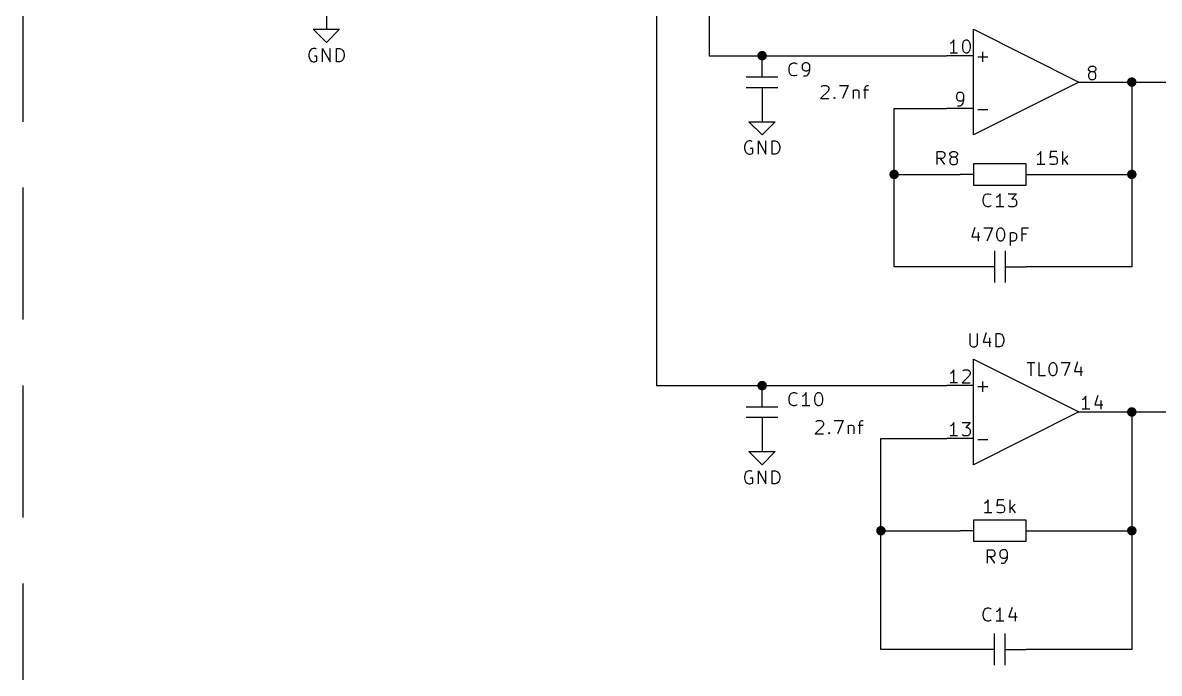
# Model space of a CAD drawing. Extents: x 0.4 to 16.1, y -11.3 to -0.4.
# Drawn here: x 7.7 to 12.004, y -7.44 to -4.975 of the extents above; entities that cross this region are included whole.
import ezdxf

# ---------------------------------------------------------------- set-up
doc = ezdxf.new("R2010")
doc.units = 0
doc.header["$MEASUREMENT"] = 0
doc.linetypes.add('DASHED', pattern=[0.75, 0.5, -0.25])
for name, color, linetype in [('BLUE3', 171, 'CONTINUOUS'), ('CYAN2', 4, 'CONTINUOUS'), ('GREEN3', 91, 'CONTINUOUS'), ('LYELLOW', 51, 'CONTINUOUS'), ('RED2', 1, 'CONTINUOUS'), ('RED3', 11, 'CONTINUOUS')]:
    doc.layers.add(name, color=color, linetype=linetype)

msp = doc.modelspace()

# ---------------------------------------------------------------- linework, layer by layer
at = {"layer": 'BLUE3', "linetype": 'DASHED'}
msp.add_line((7.7, -1.85), (7.7, -8.35), dxfattribs=at)
at = {"layer": 'CYAN2', "linetype": 'CONTINUOUS'}
for p, q in [((8.7929, -5.0752), (8.7881, -5.0799)), ((8.8, -5.0728), (8.7929, -5.0752)), ((8.8071, -5.0728), (8.8, -5.0728)), ((8.8119, -5.0752), (8.8071, -5.0728)), ((8.8357, -5.1228), (8.8357, -5.0728)), ((8.8357, -5.0728), (8.8643, -5.1228)), ((8.8643, -5.1228), (8.8643, -5.0728)), ((8.8881, -5.1228), (8.8881, -5.0728)), ((8.8881, -5.0728), (8.9, -5.0728)), ((8.9, -5.0728), (8.9071, -5.0752)), ((8.9071, -5.0752), (8.9119, -5.0799)), ((8.7857, -5.0847), (8.7833, -5.0942)), ((8.7833, -5.0942), (8.7833, -5.1014)), ((8.7833, -5.1014), (8.7857, -5.1109)), ((8.7881, -5.0799), (8.7857, -5.0847)), ((8.7857, -5.1109), (8.7881, -5.1157)), ((8.7881, -5.1157), (8.7929, -5.1204)), ((8.7929, -5.1204), (8.8, -5.1228)), ((8.8143, -5.1014), (8.8048, -5.1014)), ((8.8048, -5.1228), (8.8119, -5.1204)), ((8.8119, -5.1204), (8.8143, -5.118)), ((8.8143, -5.118), (8.8143, -5.1014)), ((8.9071, -5.1204), (8.9, -5.1228)), ((8.9119, -5.1157), (8.9071, -5.1204)), ((8.9119, -5.0799), (8.9143, -5.0847)), ((8.9143, -5.1109), (8.9119, -5.1157)), ((8.9143, -5.0847), (8.9167, -5.0942)), ((8.9167, -5.1014), (8.9143, -5.1109)), ((8.9167, -5.0942), (8.9167, -5.1014)), ((11.3169, -5.1041), (11.355, -5.1041)), ((11.3359, -5.1231), (11.3359, -5.085)), ((8.8, -5.1228), (8.8048, -5.1228)), ((8.9, -5.1228), (8.8881, -5.1228)), ((10.6019, -5.1482), (10.6043, -5.1387)), ((10.6019, -5.1482), (10.6043, -5.1387)), ((10.6019, -5.1554), (10.6019, -5.1482)), ((10.6019, -5.1554), (10.6019, -5.1482)), ((10.6043, -5.1649), (10.6019, -5.1554)), ((10.6043, -5.1649), (10.6019, -5.1554)), ((10.6043, -5.1387), (10.6067, -5.1339)), ((10.6043, -5.1387), (10.6067, -5.1339)), ((10.6067, -5.1339), (10.6114, -5.1292)), ((10.6067, -5.1339), (10.6114, -5.1292)), ((10.6114, -5.1292), (10.6186, -5.1268)), ((10.6114, -5.1292), (10.6186, -5.1268)), ((10.6186, -5.1268), (10.6233, -5.1268)), ((10.6186, -5.1268), (10.6233, -5.1268)), ((10.6233, -5.1268), (10.6305, -5.1292)), ((10.6233, -5.1268), (10.6305, -5.1292)), ((10.6305, -5.1292), (10.6329, -5.1316)), ((10.6305, -5.1292), (10.6329, -5.1316)), ((10.6543, -5.1316), (10.6519, -5.1363)), ((10.6543, -5.1316), (10.6519, -5.1363)), ((10.6519, -5.1363), (10.6519, -5.1482)), ((10.6519, -5.1363), (10.6519, -5.1482)), ((10.6519, -5.1482), (10.6543, -5.153)), ((10.6519, -5.1482), (10.6543, -5.153)), ((10.6567, -5.1292), (10.6543, -5.1316)), ((10.6567, -5.1292), (10.6543, -5.1316)), ((10.6543, -5.153), (10.6567, -5.1554)), ((10.6543, -5.153), (10.6567, -5.1554)), ((10.6614, -5.1268), (10.6567, -5.1292)), ((10.6614, -5.1268), (10.6567, -5.1292)), ((10.6567, -5.1554), (10.6614, -5.1578)), ((10.6567, -5.1554), (10.6614, -5.1578)), ((10.6709, -5.1268), (10.6614, -5.1268)), ((10.6709, -5.1268), (10.6614, -5.1268)), ((10.6614, -5.1578), (10.6709, -5.1578)), ((10.6614, -5.1578), (10.6709, -5.1578)), ((10.6757, -5.1292), (10.6709, -5.1268)), ((10.6757, -5.1292), (10.6709, -5.1268)), ((10.6709, -5.1578), (10.6757, -5.1554)), ((10.6709, -5.1578), (10.6757, -5.1554)), ((10.6781, -5.1316), (10.6757, -5.1292)), ((10.6781, -5.1316), (10.6757, -5.1292)), ((10.6757, -5.1554), (10.6781, -5.153)), ((10.6757, -5.1554), (10.6781, -5.153)), ((10.6805, -5.1363), (10.6781, -5.1316)), ((10.6805, -5.1363), (10.6781, -5.1316)), ((10.6781, -5.153), (10.6805, -5.1482)), ((10.6781, -5.153), (10.6805, -5.1482)), ((10.6781, -5.1649), (10.6805, -5.1554)), ((10.6781, -5.1649), (10.6805, -5.1554)), ((10.6805, -5.1554), (10.6805, -5.1363)), ((10.6805, -5.1554), (10.6805, -5.1363)), ((10.6067, -5.1697), (10.6043, -5.1649)), ((10.6067, -5.1697), (10.6043, -5.1649)), ((10.6114, -5.1744), (10.6067, -5.1697)), ((10.6114, -5.1744), (10.6067, -5.1697)), ((10.6186, -5.1768), (10.6114, -5.1744)), ((10.6186, -5.1768), (10.6114, -5.1744)), ((10.6233, -5.1768), (10.6186, -5.1768)), ((10.6233, -5.1768), (10.6186, -5.1768)), ((10.6305, -5.1744), (10.6233, -5.1768)), ((10.6305, -5.1744), (10.6233, -5.1768)), ((10.6329, -5.172), (10.6305, -5.1744)), ((10.6329, -5.172), (10.6305, -5.1744)), ((10.6567, -5.1768), (10.6662, -5.1768)), ((10.6567, -5.1768), (10.6662, -5.1768)), ((10.6662, -5.1768), (10.6709, -5.1744)), ((10.6662, -5.1768), (10.6709, -5.1744)), ((10.6709, -5.1744), (10.6733, -5.172)), ((10.6709, -5.1744), (10.6733, -5.172)), ((10.6733, -5.172), (10.6781, -5.1649)), ((10.6733, -5.172), (10.6781, -5.1649)), ((10.7501, -5.2342), (10.7215, -5.2628)), ((10.7501, -5.2342), (10.7215, -5.2628)), ((10.7239, -5.2176), (10.7263, -5.2152)), ((10.7239, -5.2176), (10.7263, -5.2152)), ((10.7263, -5.2152), (10.731, -5.2128)), ((10.7263, -5.2152), (10.731, -5.2128)), ((10.731, -5.2128), (10.7429, -5.2128)), ((10.731, -5.2128), (10.7429, -5.2128)), ((10.7429, -5.2128), (10.7477, -5.2152)), ((10.7429, -5.2128), (10.7477, -5.2152)), ((10.7477, -5.2152), (10.7501, -5.2176)), ((10.7477, -5.2152), (10.7501, -5.2176)), ((10.7501, -5.2176), (10.7525, -5.2223)), ((10.7501, -5.2176), (10.7525, -5.2223)), ((10.7525, -5.2271), (10.7501, -5.2342)), ((10.7525, -5.2271), (10.7501, -5.2342)), ((10.7525, -5.2223), (10.7525, -5.2271)), ((10.7525, -5.2223), (10.7525, -5.2271)), ((10.7929, -5.2128), (10.8263, -5.2128)), ((10.7929, -5.2128), (10.8263, -5.2128)), ((10.8263, -5.2128), (10.8049, -5.2628)), ((10.8263, -5.2128), (10.8049, -5.2628)), ((10.8453, -5.2295), (10.8453, -5.2628)), ((10.8453, -5.2295), (10.8453, -5.2628)), ((10.8453, -5.2342), (10.8477, -5.2319)), ((10.8453, -5.2342), (10.8477, -5.2319)), ((10.8477, -5.2319), (10.8525, -5.2295)), ((10.8477, -5.2319), (10.8525, -5.2295)), ((10.8525, -5.2295), (10.8596, -5.2295)), ((10.8525, -5.2295), (10.8596, -5.2295)), ((10.8596, -5.2295), (10.8644, -5.2319)), ((10.8596, -5.2295), (10.8644, -5.2319)), ((10.8644, -5.2319), (10.8668, -5.2366)), ((10.8644, -5.2319), (10.8668, -5.2366)), ((10.8668, -5.2366), (10.8668, -5.2628)), ((10.8668, -5.2366), (10.8668, -5.2628)), ((10.8834, -5.2295), (10.9025, -5.2295)), ((10.8834, -5.2295), (10.9025, -5.2295)), ((10.8906, -5.2199), (10.8929, -5.2152)), ((10.8906, -5.2199), (10.8929, -5.2152)), ((10.8906, -5.2628), (10.8906, -5.2199)), ((10.8906, -5.2628), (10.8906, -5.2199)), ((10.8929, -5.2152), (10.8977, -5.2128)), ((10.8929, -5.2152), (10.8977, -5.2128)), ((10.8977, -5.2128), (10.9025, -5.2128)), ((10.8977, -5.2128), (10.9025, -5.2128)), ((10.7215, -5.2628), (10.7525, -5.2628)), ((10.7215, -5.2628), (10.7525, -5.2628)), ((10.7715, -5.2604), (10.7739, -5.258)), ((10.7715, -5.2604), (10.7739, -5.258)), ((10.7739, -5.2628), (10.7715, -5.2604)), ((10.7739, -5.2628), (10.7715, -5.2604)), ((10.7739, -5.258), (10.7763, -5.2604)), ((10.7739, -5.258), (10.7739, -5.2628)), ((10.7739, -5.258), (10.7763, -5.2604)), ((10.7739, -5.258), (10.7739, -5.2628)), ((10.7763, -5.2604), (10.7739, -5.2628)), ((10.7763, -5.2604), (10.7739, -5.2628)), ((11.3169, -5.3041), (11.355, -5.3041)), ((10.45, -5.4228), (10.4429, -5.4252)), ((10.45, -5.4228), (10.4429, -5.4252)), ((10.4571, -5.4228), (10.45, -5.4228)), ((10.4571, -5.4228), (10.45, -5.4228)), ((10.4619, -5.4252), (10.4571, -5.4228)), ((10.4619, -5.4252), (10.4571, -5.4228)), ((10.4857, -5.4728), (10.4857, -5.4228)), ((10.4857, -5.4228), (10.5143, -5.4728)), ((10.4857, -5.4728), (10.4857, -5.4228)), ((10.4857, -5.4228), (10.5143, -5.4728)), ((10.5143, -5.4728), (10.5143, -5.4228)), ((10.5143, -5.4728), (10.5143, -5.4228)), ((10.5381, -5.4728), (10.5381, -5.4228)), ((10.5381, -5.4228), (10.55, -5.4228)), ((10.5381, -5.4728), (10.5381, -5.4228)), ((10.5381, -5.4228), (10.55, -5.4228)), ((10.55, -5.4228), (10.5571, -5.4252)), ((10.55, -5.4228), (10.5571, -5.4252)), ((10.4357, -5.4347), (10.4333, -5.4442)), ((10.4357, -5.4347), (10.4333, -5.4442)), ((10.4333, -5.4442), (10.4333, -5.4514)), ((10.4333, -5.4442), (10.4333, -5.4514)), ((10.4333, -5.4514), (10.4357, -5.4609)), ((10.4333, -5.4514), (10.4357, -5.4609)), ((10.4381, -5.4299), (10.4357, -5.4347)), ((10.4381, -5.4299), (10.4357, -5.4347)), ((10.4357, -5.4609), (10.4381, -5.4657)), ((10.4357, -5.4609), (10.4381, -5.4657)), ((10.4429, -5.4252), (10.4381, -5.4299)), ((10.4429, -5.4252), (10.4381, -5.4299)), ((10.4381, -5.4657), (10.4429, -5.4704)), ((10.4381, -5.4657), (10.4429, -5.4704)), ((10.4643, -5.4514), (10.4548, -5.4514)), ((10.4643, -5.4514), (10.4548, -5.4514)), ((10.4643, -5.468), (10.4643, -5.4514)), ((10.4643, -5.468), (10.4643, -5.4514)), ((10.5571, -5.4252), (10.5619, -5.4299)), ((10.5571, -5.4252), (10.5619, -5.4299)), ((10.5619, -5.4657), (10.5571, -5.4704)), ((10.5619, -5.4657), (10.5571, -5.4704)), ((10.5619, -5.4299), (10.5643, -5.4347)), ((10.5619, -5.4299), (10.5643, -5.4347)), ((10.5643, -5.4609), (10.5619, -5.4657)), ((10.5643, -5.4609), (10.5619, -5.4657)), ((10.5643, -5.4347), (10.5667, -5.4442)), ((10.5643, -5.4347), (10.5667, -5.4442)), ((10.5667, -5.4514), (10.5643, -5.4609)), ((10.5667, -5.4514), (10.5643, -5.4609)), ((10.5667, -5.4442), (10.5667, -5.4514)), ((10.5667, -5.4442), (10.5667, -5.4514)), ((11.1631, -5.5128), (11.1631, -5.4628)), ((11.1631, -5.4628), (11.1821, -5.4628)), ((11.1821, -5.4628), (11.1869, -5.4652)), ((11.1869, -5.4652), (11.1893, -5.4676)), ((11.2131, -5.4676), (11.2155, -5.4652)), ((11.2155, -5.4652), (11.2202, -5.4628)), ((11.2202, -5.4628), (11.2298, -5.4628)), ((11.2298, -5.4628), (11.2345, -5.4652)), ((11.2345, -5.4652), (11.2369, -5.4676)), ((11.5559, -5.4628), (11.5512, -5.4699)), ((11.5559, -5.5128), (11.5559, -5.4628)), ((11.5917, -5.4628), (11.5893, -5.4866)), ((11.6155, -5.4628), (11.5917, -5.4628)), ((11.6393, -5.5128), (11.6393, -5.4628)), ((10.4429, -5.4704), (10.45, -5.4728)), ((10.4429, -5.4704), (10.45, -5.4728)), ((10.45, -5.4728), (10.4548, -5.4728)), ((10.45, -5.4728), (10.4548, -5.4728)), ((10.4548, -5.4728), (10.4619, -5.4704)), ((10.4548, -5.4728), (10.4619, -5.4704)), ((10.4619, -5.4704), (10.4643, -5.468)), ((10.4619, -5.4704), (10.4643, -5.468)), ((10.55, -5.4728), (10.5381, -5.4728)), ((10.55, -5.4728), (10.5381, -5.4728)), ((10.5571, -5.4704), (10.55, -5.4728)), ((10.5571, -5.4704), (10.55, -5.4728)), ((11.1821, -5.489), (11.1631, -5.489)), ((11.1917, -5.5128), (11.175, -5.489)), ((11.1869, -5.4866), (11.1821, -5.489)), ((11.1893, -5.4842), (11.1869, -5.4866)), ((11.1893, -5.4676), (11.1917, -5.4723)), ((11.1917, -5.4795), (11.1893, -5.4842)), ((11.1917, -5.4723), (11.1917, -5.4795)), ((11.2107, -5.4723), (11.2131, -5.4676)), ((11.2107, -5.4747), (11.2107, -5.4723)), ((11.2131, -5.4795), (11.2107, -5.4747)), ((11.2131, -5.489), (11.2107, -5.4938)), ((11.2107, -5.4938), (11.2107, -5.5033)), ((11.2107, -5.5033), (11.2131, -5.508)), ((11.2155, -5.4818), (11.2131, -5.4795)), ((11.2155, -5.4866), (11.2131, -5.489)), ((11.2131, -5.508), (11.2155, -5.5104)), ((11.2202, -5.4842), (11.2155, -5.4818)), ((11.2202, -5.4842), (11.2155, -5.4866)), ((11.2298, -5.4842), (11.2202, -5.4842)), ((11.2345, -5.4818), (11.2298, -5.4842)), ((11.2345, -5.4866), (11.2298, -5.4842)), ((11.2369, -5.4795), (11.2345, -5.4818)), ((11.2369, -5.489), (11.2345, -5.4866)), ((11.2345, -5.5104), (11.2369, -5.508)), ((11.2369, -5.4676), (11.2393, -5.4723)), ((11.2393, -5.4747), (11.2369, -5.4795)), ((11.2393, -5.4938), (11.2369, -5.489)), ((11.2369, -5.508), (11.2393, -5.5033)), ((11.2393, -5.4723), (11.2393, -5.4747)), ((11.2393, -5.5033), (11.2393, -5.4938)), ((11.5464, -5.4747), (11.5417, -5.4771)), ((11.5512, -5.4699), (11.5464, -5.4747)), ((11.5893, -5.4866), (11.5917, -5.4842)), ((11.5917, -5.5104), (11.5893, -5.508)), ((11.5917, -5.4842), (11.5964, -5.4818)), ((11.5964, -5.4818), (11.6083, -5.4818)), ((11.6083, -5.4818), (11.6131, -5.4842)), ((11.6131, -5.4842), (11.6155, -5.4866)), ((11.6155, -5.508), (11.6131, -5.5104)), ((11.6155, -5.4866), (11.6179, -5.4914)), ((11.6179, -5.5033), (11.6155, -5.508)), ((11.6179, -5.4914), (11.6179, -5.5033)), ((11.6583, -5.4795), (11.6393, -5.4985)), ((11.644, -5.4938), (11.6583, -5.5128)), ((11.2155, -5.5104), (11.2202, -5.5128)), ((11.2202, -5.5128), (11.2298, -5.5128)), ((11.2298, -5.5128), (11.2345, -5.5104)), ((11.5702, -5.5128), (11.5417, -5.5128)), ((11.5964, -5.5128), (11.5917, -5.5104)), ((11.6083, -5.5128), (11.5964, -5.5128)), ((11.6131, -5.5104), (11.6083, -5.5128)), ((11.3367, -5.6442), (11.339, -5.6347)), ((11.339, -5.6347), (11.3414, -5.6299)), ((11.3414, -5.6299), (11.3462, -5.6252)), ((11.3462, -5.6252), (11.3533, -5.6228)), ((11.3533, -5.6228), (11.3581, -5.6228)), ((11.3581, -5.6228), (11.3652, -5.6252)), ((11.3652, -5.6252), (11.3676, -5.6276)), ((11.3914, -5.6347), (11.3867, -5.6371)), ((11.3962, -5.6299), (11.3914, -5.6347)), ((11.4009, -5.6228), (11.3962, -5.6299)), ((11.4009, -5.6728), (11.4009, -5.6228)), ((11.4319, -5.6228), (11.4628, -5.6228)), ((11.4628, -5.6228), (11.4462, -5.6419)), ((11.3367, -5.6514), (11.3367, -5.6442)), ((11.339, -5.6609), (11.3367, -5.6514)), ((11.3414, -5.6657), (11.339, -5.6609)), ((11.3462, -5.6704), (11.3414, -5.6657)), ((11.3533, -5.6728), (11.3462, -5.6704)), ((11.3581, -5.6728), (11.3533, -5.6728)), ((11.3652, -5.6704), (11.3581, -5.6728)), ((11.3676, -5.668), (11.3652, -5.6704)), ((11.4152, -5.6728), (11.3867, -5.6728)), ((11.4343, -5.6704), (11.4319, -5.668)), ((11.439, -5.6728), (11.4343, -5.6704)), ((11.4533, -5.6728), (11.439, -5.6728)), ((11.4462, -5.6419), (11.4533, -5.6419)), ((11.4533, -5.6419), (11.4581, -5.6442)), ((11.4581, -5.6704), (11.4533, -5.6728)), ((11.4581, -5.6442), (11.4605, -5.6466)), ((11.4605, -5.668), (11.4581, -5.6704)), ((11.4605, -5.6466), (11.4628, -5.6514)), ((11.4628, -5.6633), (11.4605, -5.668)), ((11.4628, -5.6514), (11.4628, -5.6633)), ((11.306, -5.7504), (11.2941, -5.7861)), ((11.3393, -5.7528), (11.3726, -5.7528)), ((11.3726, -5.7528), (11.3512, -5.8028)), ((11.3893, -5.7719), (11.3917, -5.7623)), ((11.3917, -5.7623), (11.394, -5.7576)), ((11.394, -5.7576), (11.3964, -5.7552)), ((11.3964, -5.7552), (11.4012, -5.7528)), ((11.4012, -5.7528), (11.406, -5.7528)), ((11.406, -5.7528), (11.4107, -5.7552)), ((11.4107, -5.7552), (11.4131, -5.7576)), ((11.4131, -5.7576), (11.4155, -5.7623)), ((11.4155, -5.7623), (11.4179, -5.7719)), ((11.4845, -5.8028), (11.4845, -5.7528)), ((11.4845, -5.7528), (11.5083, -5.7528)), ((11.2941, -5.7861), (11.325, -5.7861)), ((11.3179, -5.7695), (11.3179, -5.8028)), ((11.3893, -5.7838), (11.3893, -5.7719)), ((11.3917, -5.7933), (11.3893, -5.7838)), ((11.394, -5.798), (11.3917, -5.7933)), ((11.3964, -5.8004), (11.394, -5.798)), ((11.4012, -5.8028), (11.3964, -5.8004)), ((11.406, -5.8028), (11.4012, -5.8028)), ((11.4107, -5.8004), (11.406, -5.8028)), ((11.4131, -5.798), (11.4107, -5.8004)), ((11.4155, -5.7933), (11.4131, -5.798)), ((11.4179, -5.7838), (11.4155, -5.7933)), ((11.4179, -5.7719), (11.4179, -5.7838)), ((11.4393, -5.7695), (11.4393, -5.8195)), ((11.4393, -5.7719), (11.444, -5.7695)), ((11.444, -5.8028), (11.4393, -5.8004)), ((11.444, -5.7695), (11.4536, -5.7695)), ((11.4536, -5.8028), (11.444, -5.8028)), ((11.4536, -5.7695), (11.4583, -5.7719)), ((11.4583, -5.8004), (11.4536, -5.8028)), ((11.4583, -5.7719), (11.4607, -5.7742)), ((11.4607, -5.798), (11.4583, -5.8004)), ((11.4607, -5.7742), (11.4631, -5.779)), ((11.4631, -5.7933), (11.4607, -5.798)), ((11.4631, -5.779), (11.4631, -5.7933)), ((11.5012, -5.7766), (11.4845, -5.7766)), ((11.2869, -6.1528), (11.2869, -6.1933)), ((11.3155, -6.1933), (11.3155, -6.1528)), ((11.3488, -6.1504), (11.3369, -6.1861)), ((11.3869, -6.2028), (11.3869, -6.1528)), ((11.3869, -6.1528), (11.3988, -6.1528)), ((11.3988, -6.1528), (11.4059, -6.1552)), ((11.2869, -6.1933), (11.2893, -6.198)), ((11.3131, -6.198), (11.3155, -6.1933)), ((11.3369, -6.1861), (11.3679, -6.1861)), ((11.3607, -6.1695), (11.3607, -6.2028)), ((11.4059, -6.1552), (11.4107, -6.1599)), ((11.4107, -6.1957), (11.4059, -6.2004)), ((11.4107, -6.1599), (11.4131, -6.1647)), ((11.4131, -6.1909), (11.4107, -6.1957)), ((11.4131, -6.1647), (11.4155, -6.1742)), ((11.4155, -6.1814), (11.4131, -6.1909)), ((11.4155, -6.1742), (11.4155, -6.1814)), ((11.2893, -6.198), (11.2917, -6.2004)), ((11.2917, -6.2004), (11.2964, -6.2028)), ((11.2964, -6.2028), (11.3059, -6.2028)), ((11.3059, -6.2028), (11.3107, -6.2004)), ((11.3107, -6.2004), (11.3131, -6.198)), ((11.3988, -6.2028), (11.3869, -6.2028)), ((11.4059, -6.2004), (11.3988, -6.2028)), ((11.504, -6.2628), (11.5326, -6.2628)), ((11.5183, -6.3128), (11.5183, -6.2628)), ((11.5493, -6.3128), (11.5493, -6.2628)), ((11.5874, -6.2819), (11.5898, -6.2723)), ((11.5874, -6.2938), (11.5874, -6.2819)), ((11.5898, -6.2723), (11.5921, -6.2676)), ((11.5921, -6.2676), (11.5945, -6.2652)), ((11.5945, -6.2652), (11.5993, -6.2628)), ((11.5993, -6.2628), (11.604, -6.2628)), ((11.604, -6.2628), (11.6088, -6.2652)), ((11.6088, -6.2652), (11.6112, -6.2676)), ((11.6112, -6.2676), (11.6136, -6.2723)), ((11.6136, -6.2723), (11.616, -6.2819)), ((11.616, -6.2819), (11.616, -6.2938)), ((11.6326, -6.2628), (11.6659, -6.2628)), ((11.6659, -6.2628), (11.6445, -6.3128)), ((11.6945, -6.2604), (11.6826, -6.2961)), ((11.7064, -6.2795), (11.7064, -6.3128)), ((11.5731, -6.3128), (11.5493, -6.3128)), ((11.5898, -6.3033), (11.5874, -6.2938)), ((11.5921, -6.308), (11.5898, -6.3033)), ((11.5945, -6.3104), (11.5921, -6.308)), ((11.5993, -6.3128), (11.5945, -6.3104)), ((11.604, -6.3128), (11.5993, -6.3128)), ((11.6088, -6.3104), (11.604, -6.3128)), ((11.6112, -6.308), (11.6088, -6.3104)), ((11.6136, -6.3033), (11.6112, -6.308)), ((11.616, -6.2938), (11.6136, -6.3033)), ((11.6826, -6.2961), (11.7136, -6.2961)), ((11.3169, -6.3541), (11.355, -6.3541)), ((11.3359, -6.3731), (11.3359, -6.335)), ((10.6019, -6.3982), (10.6043, -6.3887)), ((10.6019, -6.3982), (10.6043, -6.3887)), ((10.6019, -6.4054), (10.6019, -6.3982)), ((10.6019, -6.4054), (10.6019, -6.3982)), ((10.6043, -6.4149), (10.6019, -6.4054)), ((10.6043, -6.4149), (10.6019, -6.4054)), ((10.6043, -6.3887), (10.6067, -6.3839)), ((10.6043, -6.3887), (10.6067, -6.3839)), ((10.6067, -6.3839), (10.6114, -6.3792)), ((10.6067, -6.3839), (10.6114, -6.3792)), ((10.6114, -6.3792), (10.6186, -6.3768)), ((10.6114, -6.3792), (10.6186, -6.3768)), ((10.6186, -6.3768), (10.6233, -6.3768)), ((10.6186, -6.3768), (10.6233, -6.3768)), ((10.6233, -6.3768), (10.6305, -6.3792)), ((10.6233, -6.3768), (10.6305, -6.3792)), ((10.6305, -6.3792), (10.6329, -6.3816)), ((10.6305, -6.3792), (10.6329, -6.3816)), ((10.6567, -6.3887), (10.6519, -6.3911)), ((10.6567, -6.3887), (10.6519, -6.3911)), ((10.6614, -6.3839), (10.6567, -6.3887)), ((10.6614, -6.3839), (10.6567, -6.3887)), ((10.6662, -6.3768), (10.6614, -6.3839)), ((10.6662, -6.3768), (10.6614, -6.3839)), ((10.6662, -6.4268), (10.6662, -6.3768)), ((10.6662, -6.4268), (10.6662, -6.3768)), ((10.6995, -6.3959), (10.7019, -6.3863)), ((10.6995, -6.3959), (10.7019, -6.3863)), ((10.6995, -6.4078), (10.6995, -6.3959)), ((10.6995, -6.4078), (10.6995, -6.3959)), ((10.7019, -6.4173), (10.6995, -6.4078)), ((10.7019, -6.4173), (10.6995, -6.4078)), ((10.7019, -6.3863), (10.7043, -6.3816)), ((10.7019, -6.3863), (10.7043, -6.3816)), ((10.7043, -6.3816), (10.7067, -6.3792)), ((10.7043, -6.3816), (10.7067, -6.3792)), ((10.7067, -6.3792), (10.7114, -6.3768)), ((10.7067, -6.3792), (10.7114, -6.3768)), ((10.7114, -6.3768), (10.7162, -6.3768)), ((10.7114, -6.3768), (10.7162, -6.3768)), ((10.7162, -6.3768), (10.7209, -6.3792)), ((10.7162, -6.3768), (10.7209, -6.3792)), ((10.7209, -6.3792), (10.7233, -6.3816)), ((10.7209, -6.3792), (10.7233, -6.3816)), ((10.7233, -6.3816), (10.7257, -6.3863)), ((10.7233, -6.3816), (10.7257, -6.3863)), ((10.7257, -6.3863), (10.7281, -6.3959)), ((10.7257, -6.3863), (10.7281, -6.3959)), ((10.7281, -6.4078), (10.7257, -6.4173)), ((10.7281, -6.4078), (10.7257, -6.4173)), ((10.7281, -6.3959), (10.7281, -6.4078)), ((10.7281, -6.3959), (10.7281, -6.4078)), ((10.6067, -6.4197), (10.6043, -6.4149)), ((10.6067, -6.4197), (10.6043, -6.4149)), ((10.6114, -6.4244), (10.6067, -6.4197)), ((10.6114, -6.4244), (10.6067, -6.4197)), ((10.6186, -6.4268), (10.6114, -6.4244)), ((10.6186, -6.4268), (10.6114, -6.4244)), ((10.6233, -6.4268), (10.6186, -6.4268)), ((10.6233, -6.4268), (10.6186, -6.4268)), ((10.6305, -6.4244), (10.6233, -6.4268)), ((10.6305, -6.4244), (10.6233, -6.4268)), ((10.6329, -6.422), (10.6305, -6.4244)), ((10.6329, -6.422), (10.6305, -6.4244)), ((10.6805, -6.4268), (10.6519, -6.4268)), ((10.6805, -6.4268), (10.6519, -6.4268)), ((10.7043, -6.422), (10.7019, -6.4173)), ((10.7043, -6.422), (10.7019, -6.4173)), ((10.7067, -6.4244), (10.7043, -6.422)), ((10.7067, -6.4244), (10.7043, -6.422)), ((10.7114, -6.4268), (10.7067, -6.4244)), ((10.7114, -6.4268), (10.7067, -6.4244)), ((10.7162, -6.4268), (10.7114, -6.4268)), ((10.7162, -6.4268), (10.7114, -6.4268)), ((10.7209, -6.4244), (10.7162, -6.4268)), ((10.7209, -6.4244), (10.7162, -6.4268)), ((10.7233, -6.422), (10.7209, -6.4244)), ((10.7233, -6.422), (10.7209, -6.4244)), ((10.7257, -6.4173), (10.7233, -6.422)), ((10.7257, -6.4173), (10.7233, -6.422)), ((10.7039, -6.4876), (10.7063, -6.4852)), ((10.7039, -6.4876), (10.7063, -6.4852)), ((10.7063, -6.4852), (10.711, -6.4828)), ((10.7063, -6.4852), (10.711, -6.4828)), ((10.711, -6.4828), (10.7229, -6.4828)), ((10.711, -6.4828), (10.7229, -6.4828)), ((10.7229, -6.4828), (10.7277, -6.4852)), ((10.7229, -6.4828), (10.7277, -6.4852)), ((10.7277, -6.4852), (10.7301, -6.4876)), ((10.7277, -6.4852), (10.7301, -6.4876)), ((10.7301, -6.4876), (10.7325, -6.4923)), ((10.7301, -6.4876), (10.7325, -6.4923)), ((10.7325, -6.4971), (10.7301, -6.5042)), ((10.7325, -6.4971), (10.7301, -6.5042)), ((10.7325, -6.4923), (10.7325, -6.4971)), ((10.7325, -6.4923), (10.7325, -6.4971)), ((10.7729, -6.4828), (10.8063, -6.4828)), ((10.7729, -6.4828), (10.8063, -6.4828)), ((10.8063, -6.4828), (10.7849, -6.5328)), ((10.8063, -6.4828), (10.7849, -6.5328)), ((10.8706, -6.4899), (10.8729, -6.4852)), ((10.8706, -6.4899), (10.8729, -6.4852)), ((10.8706, -6.5328), (10.8706, -6.4899)), ((10.8706, -6.5328), (10.8706, -6.4899)), ((10.8729, -6.4852), (10.8777, -6.4828)), ((10.8729, -6.4852), (10.8777, -6.4828)), ((10.8777, -6.4828), (10.8825, -6.4828)), ((10.8777, -6.4828), (10.8825, -6.4828)), ((10.7301, -6.5042), (10.7015, -6.5328)), ((10.7301, -6.5042), (10.7015, -6.5328)), ((10.7015, -6.5328), (10.7325, -6.5328)), ((10.7015, -6.5328), (10.7325, -6.5328)), ((10.7515, -6.5304), (10.7539, -6.528)), ((10.7515, -6.5304), (10.7539, -6.528)), ((10.7539, -6.5328), (10.7515, -6.5304)), ((10.7539, -6.5328), (10.7515, -6.5304)), ((10.7539, -6.528), (10.7563, -6.5304)), ((10.7539, -6.528), (10.7539, -6.5328)), ((10.7539, -6.528), (10.7563, -6.5304)), ((10.7539, -6.528), (10.7539, -6.5328)), ((10.7563, -6.5304), (10.7539, -6.5328)), ((10.7563, -6.5304), (10.7539, -6.5328)), ((10.8253, -6.4995), (10.8253, -6.5328)), ((10.8253, -6.4995), (10.8253, -6.5328)), ((10.8253, -6.5042), (10.8277, -6.5019)), ((10.8253, -6.5042), (10.8277, -6.5019)), ((10.8277, -6.5019), (10.8325, -6.4995)), ((10.8277, -6.5019), (10.8325, -6.4995)), ((10.8325, -6.4995), (10.8396, -6.4995)), ((10.8325, -6.4995), (10.8396, -6.4995)), ((10.8396, -6.4995), (10.8444, -6.5019)), ((10.8396, -6.4995), (10.8444, -6.5019)), ((10.8444, -6.5019), (10.8468, -6.5066)), ((10.8444, -6.5019), (10.8468, -6.5066)), ((10.8468, -6.5066), (10.8468, -6.5328)), ((10.8468, -6.5066), (10.8468, -6.5328)), ((10.8634, -6.4995), (10.8825, -6.4995)), ((10.8634, -6.4995), (10.8825, -6.4995)), ((11.3169, -6.5541), (11.355, -6.5541)), ((10.4357, -6.6847), (10.4333, -6.6942)), ((10.4357, -6.6847), (10.4333, -6.6942)), ((10.4333, -6.6942), (10.4333, -6.7014)), ((10.4333, -6.6942), (10.4333, -6.7014)), ((10.4333, -6.7014), (10.4357, -6.7109)), ((10.4333, -6.7014), (10.4357, -6.7109)), ((10.4381, -6.6799), (10.4357, -6.6847)), ((10.4381, -6.6799), (10.4357, -6.6847)), ((10.4357, -6.7109), (10.4381, -6.7157)), ((10.4357, -6.7109), (10.4381, -6.7157)), ((10.4429, -6.6752), (10.4381, -6.6799)), ((10.4429, -6.6752), (10.4381, -6.6799)), ((10.45, -6.6728), (10.4429, -6.6752)), ((10.45, -6.6728), (10.4429, -6.6752)), ((10.4571, -6.6728), (10.45, -6.6728)), ((10.4571, -6.6728), (10.45, -6.6728)), ((10.4643, -6.7014), (10.4548, -6.7014)), ((10.4643, -6.7014), (10.4548, -6.7014)), ((10.4619, -6.6752), (10.4571, -6.6728)), ((10.4619, -6.6752), (10.4571, -6.6728)), ((10.4643, -6.718), (10.4643, -6.7014)), ((10.4643, -6.718), (10.4643, -6.7014)), ((10.4857, -6.7228), (10.4857, -6.6728)), ((10.4857, -6.6728), (10.5143, -6.7228)), ((10.4857, -6.7228), (10.4857, -6.6728)), ((10.4857, -6.6728), (10.5143, -6.7228)), ((10.5143, -6.7228), (10.5143, -6.6728)), ((10.5143, -6.7228), (10.5143, -6.6728)), ((10.5381, -6.7228), (10.5381, -6.6728)), ((10.5381, -6.6728), (10.55, -6.6728)), ((10.5381, -6.7228), (10.5381, -6.6728)), ((10.5381, -6.6728), (10.55, -6.6728)), ((10.55, -6.6728), (10.5571, -6.6752)), ((10.55, -6.6728), (10.5571, -6.6752)), ((10.5571, -6.6752), (10.5619, -6.6799)), ((10.5571, -6.6752), (10.5619, -6.6799)), ((10.5619, -6.6799), (10.5643, -6.6847)), ((10.5619, -6.6799), (10.5643, -6.6847)), ((10.5643, -6.7109), (10.5619, -6.7157)), ((10.5643, -6.7109), (10.5619, -6.7157)), ((10.5643, -6.6847), (10.5667, -6.6942)), ((10.5643, -6.6847), (10.5667, -6.6942)), ((10.5667, -6.7014), (10.5643, -6.7109)), ((10.5667, -6.7014), (10.5643, -6.7109)), ((10.5667, -6.6942), (10.5667, -6.7014)), ((10.5667, -6.6942), (10.5667, -6.7014)), ((10.4381, -6.7157), (10.4429, -6.7204)), ((10.4381, -6.7157), (10.4429, -6.7204)), ((10.4429, -6.7204), (10.45, -6.7228)), ((10.4429, -6.7204), (10.45, -6.7228)), ((10.45, -6.7228), (10.4548, -6.7228)), ((10.45, -6.7228), (10.4548, -6.7228)), ((10.4548, -6.7228), (10.4619, -6.7204)), ((10.4548, -6.7228), (10.4619, -6.7204)), ((10.4619, -6.7204), (10.4643, -6.718)), ((10.4619, -6.7204), (10.4643, -6.718)), ((10.55, -6.7228), (10.5381, -6.7228)), ((10.55, -6.7228), (10.5381, -6.7228)), ((10.5571, -6.7204), (10.55, -6.7228)), ((10.5571, -6.7204), (10.55, -6.7228)), ((10.5619, -6.7157), (10.5571, -6.7204)), ((10.5619, -6.7157), (10.5571, -6.7204)), ((11.3464, -6.7947), (11.3417, -6.7971)), ((11.3512, -6.7899), (11.3464, -6.7947)), ((11.3559, -6.7828), (11.3512, -6.7899)), ((11.3559, -6.8328), (11.3559, -6.7828)), ((11.3917, -6.7828), (11.3893, -6.8066)), ((11.4155, -6.7828), (11.3917, -6.7828)), ((11.4393, -6.8328), (11.4393, -6.7828)), ((11.4583, -6.7995), (11.4393, -6.8185)), ((11.3702, -6.8328), (11.3417, -6.8328)), ((11.3893, -6.8066), (11.3917, -6.8042)), ((11.3917, -6.8304), (11.3893, -6.828)), ((11.3917, -6.8042), (11.3964, -6.8018)), ((11.3964, -6.8328), (11.3917, -6.8304)), ((11.3964, -6.8018), (11.4083, -6.8018)), ((11.4083, -6.8328), (11.3964, -6.8328)), ((11.4083, -6.8018), (11.4131, -6.8042)), ((11.4131, -6.8304), (11.4083, -6.8328)), ((11.4131, -6.8042), (11.4155, -6.8066)), ((11.4155, -6.828), (11.4131, -6.8304)), ((11.4155, -6.8066), (11.4179, -6.8114)), ((11.4179, -6.8233), (11.4155, -6.828)), ((11.4179, -6.8114), (11.4179, -6.8233)), ((11.444, -6.8138), (11.4583, -6.8328)), ((11.3531, -7.0228), (11.3531, -6.9728)), ((11.3531, -6.9728), (11.3721, -6.9728)), ((11.3721, -6.999), (11.3531, -6.999)), ((11.3817, -7.0228), (11.365, -6.999)), ((11.3721, -6.9728), (11.3769, -6.9752)), ((11.3769, -6.9966), (11.3721, -6.999)), ((11.3769, -6.9752), (11.3793, -6.9776)), ((11.3793, -6.9942), (11.3769, -6.9966)), ((11.3793, -6.9776), (11.3817, -6.9823)), ((11.3817, -6.9895), (11.3793, -6.9942)), ((11.3817, -6.9823), (11.3817, -6.9895)), ((11.4031, -6.9776), (11.4007, -6.9823)), ((11.4007, -6.9823), (11.4007, -6.9942)), ((11.4007, -6.9942), (11.4031, -6.999)), ((11.4055, -6.9752), (11.4031, -6.9776)), ((11.4031, -6.999), (11.4055, -7.0014)), ((11.4102, -6.9728), (11.4055, -6.9752)), ((11.4055, -7.0014), (11.4102, -7.0038)), ((11.4198, -6.9728), (11.4102, -6.9728)), ((11.4102, -7.0038), (11.4198, -7.0038)), ((11.4245, -6.9752), (11.4198, -6.9728)), ((11.4198, -7.0038), (11.4245, -7.0014)), ((11.4221, -7.018), (11.4269, -7.0109)), ((11.4269, -6.9776), (11.4245, -6.9752)), ((11.4245, -7.0014), (11.4269, -6.999)), ((11.4293, -6.9823), (11.4269, -6.9776)), ((11.4269, -6.999), (11.4293, -6.9942)), ((11.4269, -7.0109), (11.4293, -7.0014)), ((11.4293, -7.0014), (11.4293, -6.9823)), ((11.4055, -7.0228), (11.415, -7.0228)), ((11.415, -7.0228), (11.4198, -7.0204)), ((11.4198, -7.0204), (11.4221, -7.018)), ((11.3369, -7.2142), (11.3393, -7.2047)), ((11.3369, -7.2214), (11.3369, -7.2142)), ((11.3393, -7.2309), (11.3369, -7.2214)), ((11.3393, -7.2047), (11.3417, -7.1999)), ((11.3417, -7.1999), (11.3464, -7.1952)), ((11.3464, -7.1952), (11.3536, -7.1928)), ((11.3536, -7.1928), (11.3583, -7.1928)), ((11.3583, -7.1928), (11.3655, -7.1952)), ((11.3655, -7.1952), (11.3679, -7.1976)), ((11.3917, -7.2047), (11.3869, -7.2071)), ((11.3964, -7.1999), (11.3917, -7.2047)), ((11.4012, -7.1928), (11.3964, -7.1999)), ((11.4012, -7.2428), (11.4012, -7.1928)), ((11.4464, -7.1904), (11.4345, -7.2261)), ((11.4345, -7.2261), (11.4655, -7.2261)), ((11.4583, -7.2095), (11.4583, -7.2428)), ((11.3417, -7.2357), (11.3393, -7.2309)), ((11.3464, -7.2404), (11.3417, -7.2357)), ((11.3536, -7.2428), (11.3464, -7.2404)), ((11.3583, -7.2428), (11.3536, -7.2428)), ((11.3655, -7.2404), (11.3583, -7.2428)), ((11.3679, -7.238), (11.3655, -7.2404)), ((11.4155, -7.2428), (11.3869, -7.2428))]:
    msp.add_line(p, q, dxfattribs=at)
at = {"layer": 'GREEN3', "linetype": 'CONTINUOUS'}
for p, q in [((10.3, -4), (10.3, -5.1)), ((10.1, -4.1), (10.1, -6.35)), ((10.3, -5.1), (10.5, -5.1)), ((10.5, -5.1), (11.2, -5.1)), ((11.8, -5.2), (11.9, -5.2)), ((11.9, -5.2), (11.9, -5.55)), ((11.9, -5.2), (12.3, -5.2)), ((11, -5.3), (11.2, -5.3)), ((11, -5.55), (11, -5.3)), ((11, -5.55), (11.25, -5.55)), ((11, -5.9), (11, -5.55)), ((11.55, -5.55), (11.9, -5.55)), ((11.9, -5.55), (11.9, -5.9)), ((11.3, -5.9), (11, -5.9)), ((11.9, -5.9), (11.5, -5.9)), ((10.1, -6.35), (10.5, -6.35)), ((10.5, -6.35), (11.2, -6.35)), ((11.8, -6.45), (11.9, -6.45)), ((11.9, -6.45), (11.9, -6.9)), ((11.9, -6.45), (12.35, -6.45)), ((10.95, -6.9), (10.95, -6.55)), ((10.95, -6.55), (11.2, -6.55)), ((10.95, -7.35), (10.95, -6.9)), ((10.95, -6.9), (11.25, -6.9)), ((11.55, -6.9), (11.9, -6.9)), ((11.9, -6.9), (11.9, -7.35)), ((11.3, -7.35), (10.95, -7.35)), ((11.9, -7.35), (11.5, -7.35))]:
    msp.add_line(p, q, dxfattribs=at)
at = {"layer": 'GREEN3', "const_width": 0.018}
for points in [[(10.491, -5.1, 1), (10.509, -5.1, 1)], [(11.891, -5.2, 1), (11.909, -5.2, 1)], [(10.991, -5.55, 1), (11.009, -5.55, 1)], [(11.891, -5.55, 1), (11.909, -5.55, 1)], [(10.491, -6.35, 1), (10.509, -6.35, 1)], [(11.891, -6.45, 1), (11.909, -6.45, 1)], [(10.941, -6.9, 1), (10.959, -6.9, 1)], [(11.891, -6.9, 1), (11.909, -6.9, 1)]]:
    msp.add_lwpolyline(points, format="xyb", close=True, dxfattribs=at)
at = {"layer": 'LYELLOW', "linetype": 'CONTINUOUS'}
for p, q in [((11.3, -5), (11.7, -5.2)), ((11.3, -5.4), (11.3, -5)), ((11.7, -5.2), (11.3, -5.4)), ((11.3, -6.25), (11.7, -6.45)), ((11.3, -6.65), (11.3, -6.25)), ((11.7, -6.45), (11.3, -6.65))]:
    msp.add_line(p, q, dxfattribs=at)
at = {"layer": 'RED2', "linetype": 'CONTINUOUS'}
for p, q in [((8.85, -4.95), (8.85, -5)), ((8.85, -5.05), (8.8, -5)), ((8.8, -5), (8.85, -5)), ((8.85, -5), (8.9, -5)), ((8.9, -5), (8.85, -5.05)), ((11.3, -5), (11.7, -5.2)), ((11.3, -5.4), (11.3, -5)), ((10.5, -5.18), (10.5, -5.1)), ((10.5, -5.18), (10.5, -5.1)), ((11.3, -5.1), (11.2, -5.1)), ((10.44, -5.18), (10.56, -5.18)), ((11.7, -5.2), (11.3, -5.4)), ((11.7, -5.2), (11.8, -5.2)), ((10.44, -5.22), (10.56, -5.22)), ((10.5, -5.22), (10.5, -5.3)), ((10.5, -5.22), (10.5, -5.3)), ((10.5, -5.3), (10.5, -5.35)), ((11.3, -5.3), (11.2, -5.3)), ((10.5, -5.4), (10.45, -5.35)), ((10.45, -5.35), (10.5, -5.35)), ((10.5, -5.35), (10.55, -5.35)), ((10.55, -5.35), (10.5, -5.4)), ((11.3, -5.55), (11.25, -5.55)), ((11.5, -5.51), (11.3, -5.51)), ((11.3, -5.51), (11.3, -5.59)), ((11.5, -5.59), (11.5, -5.51)), ((11.5, -5.55), (11.55, -5.55)), ((11.3, -5.59), (11.5, -5.59)), ((11.38, -5.84), (11.38, -5.96)), ((11.42, -5.84), (11.42, -5.96)), ((11.38, -5.9), (11.3, -5.9)), ((11.42, -5.9), (11.5, -5.9)), ((11.3, -6.25), (11.7, -6.45)), ((11.3, -6.65), (11.3, -6.25)), ((10.5, -6.43), (10.5, -6.35)), ((10.5, -6.43), (10.5, -6.35)), ((11.3, -6.35), (11.2, -6.35)), ((10.44, -6.43), (10.56, -6.43)), ((11.7, -6.45), (11.3, -6.65)), ((11.7, -6.45), (11.8, -6.45)), ((10.44, -6.47), (10.56, -6.47)), ((10.5, -6.47), (10.5, -6.55)), ((10.5, -6.47), (10.5, -6.55)), ((10.5, -6.55), (10.5, -6.6)), ((11.3, -6.55), (11.2, -6.55)), ((10.5, -6.65), (10.45, -6.6)), ((10.45, -6.6), (10.5, -6.6)), ((10.5, -6.6), (10.55, -6.6)), ((10.55, -6.6), (10.5, -6.65)), ((11.5, -6.86), (11.3, -6.86)), ((11.3, -6.86), (11.3, -6.94)), ((11.5, -6.94), (11.5, -6.86)), ((11.3, -6.9), (11.25, -6.9)), ((11.5, -6.9), (11.55, -6.9)), ((11.3, -6.94), (11.5, -6.94)), ((11.38, -7.41), (11.38, -7.29)), ((11.42, -7.41), (11.42, -7.29)), ((11.38, -7.35), (11.3, -7.35)), ((11.42, -7.35), (11.5, -7.35))]:
    msp.add_line(p, q, dxfattribs=at)
at = {"layer": 'RED3', "linetype": 'CONTINUOUS'}
for p, q in [((11.2167, -5.0518), (11.2119, -5.0542)), ((11.2214, -5.047), (11.2167, -5.0518)), ((11.2262, -5.0399), (11.2214, -5.047)), ((11.2262, -5.0899), (11.2262, -5.0399)), ((11.2595, -5.0589), (11.2619, -5.0494)), ((11.2595, -5.0708), (11.2595, -5.0589)), ((11.2619, -5.0804), (11.2595, -5.0708)), ((11.2619, -5.0494), (11.2643, -5.0446)), ((11.2643, -5.0446), (11.2667, -5.0423)), ((11.2667, -5.0423), (11.2714, -5.0399)), ((11.2714, -5.0399), (11.2762, -5.0399)), ((11.2762, -5.0399), (11.2809, -5.0423)), ((11.2809, -5.0423), (11.2833, -5.0446)), ((11.2833, -5.0446), (11.2857, -5.0494)), ((11.2857, -5.0494), (11.2881, -5.0589)), ((11.2881, -5.0708), (11.2857, -5.0804)), ((11.2881, -5.0589), (11.2881, -5.0708)), ((11.2405, -5.0899), (11.2119, -5.0899)), ((11.2643, -5.0851), (11.2619, -5.0804)), ((11.2667, -5.0875), (11.2643, -5.0851)), ((11.2714, -5.0899), (11.2667, -5.0875)), ((11.2762, -5.0899), (11.2714, -5.0899)), ((11.2809, -5.0875), (11.2762, -5.0899)), ((11.2833, -5.0851), (11.2809, -5.0875)), ((11.2857, -5.0804), (11.2833, -5.0851)), ((11.7357, -5.1494), (11.7381, -5.1446)), ((11.7357, -5.1518), (11.7357, -5.1494)), ((11.7381, -5.1565), (11.7357, -5.1518)), ((11.7381, -5.1446), (11.7405, -5.1423)), ((11.7405, -5.1589), (11.7381, -5.1565)), ((11.7405, -5.1637), (11.7381, -5.1661)), ((11.7405, -5.1423), (11.7452, -5.1399)), ((11.7452, -5.1613), (11.7405, -5.1589)), ((11.7452, -5.1613), (11.7405, -5.1637)), ((11.7452, -5.1399), (11.7548, -5.1399)), ((11.7548, -5.1613), (11.7452, -5.1613)), ((11.7548, -5.1399), (11.7595, -5.1423)), ((11.7595, -5.1589), (11.7548, -5.1613)), ((11.7595, -5.1637), (11.7548, -5.1613)), ((11.7595, -5.1423), (11.7619, -5.1446)), ((11.7619, -5.1565), (11.7595, -5.1589)), ((11.7619, -5.1661), (11.7595, -5.1637)), ((11.7619, -5.1446), (11.7643, -5.1494)), ((11.7643, -5.1518), (11.7619, -5.1565)), ((11.7643, -5.1494), (11.7643, -5.1518)), ((11.7381, -5.1661), (11.7357, -5.1708)), ((11.7357, -5.1708), (11.7357, -5.1804)), ((11.7357, -5.1804), (11.7381, -5.1851)), ((11.7381, -5.1851), (11.7405, -5.1875)), ((11.7405, -5.1875), (11.7452, -5.1899)), ((11.7452, -5.1899), (11.7548, -5.1899)), ((11.7548, -5.1899), (11.7595, -5.1875)), ((11.7595, -5.1875), (11.7619, -5.1851)), ((11.7643, -5.1708), (11.7619, -5.1661)), ((11.7619, -5.1851), (11.7643, -5.1804)), ((11.7643, -5.1804), (11.7643, -5.1708)), ((11.2381, -5.2446), (11.2357, -5.2494)), ((11.2357, -5.2494), (11.2357, -5.2613)), ((11.2405, -5.2423), (11.2381, -5.2446)), ((11.2452, -5.2399), (11.2405, -5.2423)), ((11.2548, -5.2399), (11.2452, -5.2399)), ((11.2595, -5.2423), (11.2548, -5.2399)), ((11.2619, -5.2446), (11.2595, -5.2423)), ((11.2643, -5.2494), (11.2619, -5.2446)), ((11.2643, -5.2684), (11.2643, -5.2494)), ((11.2357, -5.2613), (11.2381, -5.2661)), ((11.2381, -5.2661), (11.2405, -5.2684)), ((11.2405, -5.2684), (11.2452, -5.2708)), ((11.2405, -5.2899), (11.25, -5.2899)), ((11.2452, -5.2708), (11.2548, -5.2708)), ((11.25, -5.2899), (11.2548, -5.2875)), ((11.2548, -5.2708), (11.2595, -5.2684)), ((11.2548, -5.2875), (11.2571, -5.2851)), ((11.2571, -5.2851), (11.2619, -5.278)), ((11.2595, -5.2684), (11.2619, -5.2661)), ((11.2619, -5.2661), (11.2643, -5.2613)), ((11.2619, -5.278), (11.2643, -5.2684)), ((11.2167, -6.3018), (11.2119, -6.3042)), ((11.2214, -6.297), (11.2167, -6.3018)), ((11.2262, -6.2899), (11.2214, -6.297)), ((11.2262, -6.3399), (11.2262, -6.2899)), ((11.2857, -6.3113), (11.2571, -6.3399)), ((11.2595, -6.2946), (11.2619, -6.2923)), ((11.2619, -6.2923), (11.2667, -6.2899)), ((11.2667, -6.2899), (11.2786, -6.2899)), ((11.2786, -6.2899), (11.2833, -6.2923)), ((11.2833, -6.2923), (11.2857, -6.2946)), ((11.2857, -6.2946), (11.2881, -6.2994)), ((11.2881, -6.3042), (11.2857, -6.3113)), ((11.2881, -6.2994), (11.2881, -6.3042)), ((11.2405, -6.3399), (11.2119, -6.3399)), ((11.2571, -6.3399), (11.2881, -6.3399)), ((11.7167, -6.4018), (11.7119, -6.4042)), ((11.7214, -6.397), (11.7167, -6.4018)), ((11.7262, -6.3899), (11.7214, -6.397)), ((11.7262, -6.4399), (11.7262, -6.3899)), ((11.7714, -6.3875), (11.7595, -6.4232)), ((11.7833, -6.4065), (11.7833, -6.4399)), ((11.7405, -6.4399), (11.7119, -6.4399)), ((11.7595, -6.4232), (11.7905, -6.4232)), ((11.2214, -6.497), (11.2167, -6.5018)), ((11.2262, -6.4899), (11.2214, -6.497)), ((11.2262, -6.5399), (11.2262, -6.4899)), ((11.2571, -6.4899), (11.2881, -6.4899)), ((11.2881, -6.4899), (11.2714, -6.5089)), ((11.2167, -6.5018), (11.2119, -6.5042)), ((11.2405, -6.5399), (11.2119, -6.5399)), ((11.2595, -6.5375), (11.2571, -6.5351)), ((11.2643, -6.5399), (11.2595, -6.5375)), ((11.2786, -6.5399), (11.2643, -6.5399)), ((11.2714, -6.5089), (11.2786, -6.5089)), ((11.2786, -6.5089), (11.2833, -6.5113)), ((11.2833, -6.5375), (11.2786, -6.5399)), ((11.2833, -6.5113), (11.2857, -6.5137)), ((11.2857, -6.5351), (11.2833, -6.5375)), ((11.2857, -6.5137), (11.2881, -6.5184)), ((11.2881, -6.5304), (11.2857, -6.5351)), ((11.2881, -6.5184), (11.2881, -6.5304))]:
    msp.add_line(p, q, dxfattribs=at)

doc.saveas('drawing.dxf')
